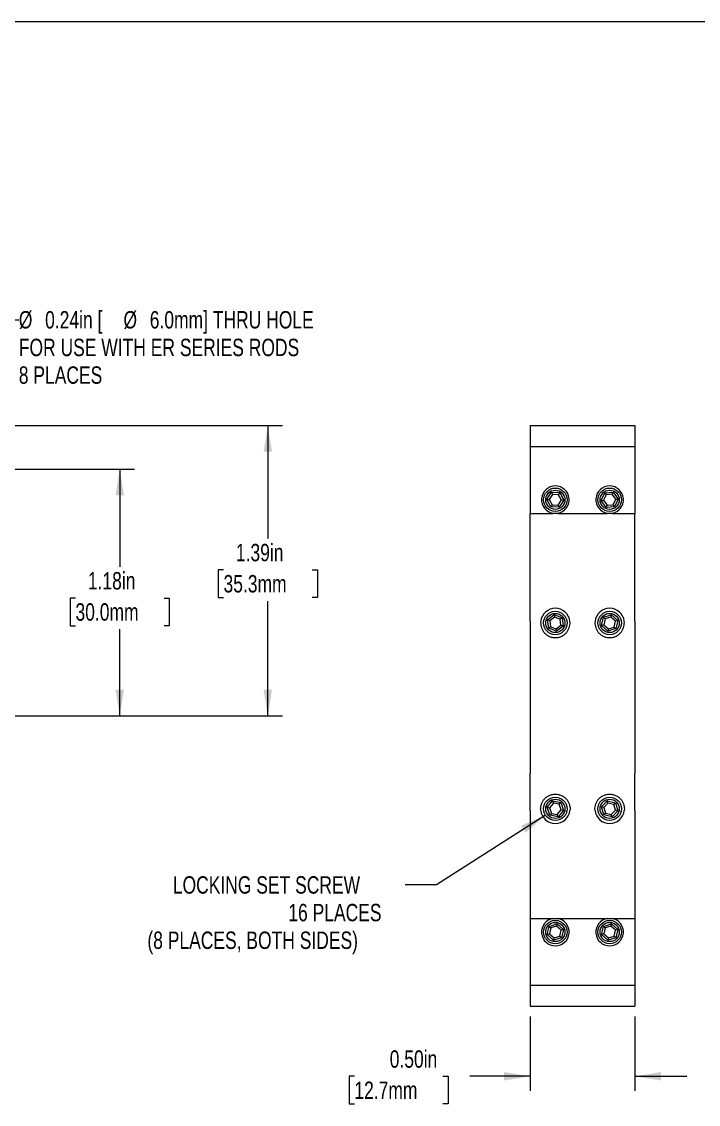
# Model space of a CAD drawing. Header units: inches. Extents: x 0.1 to 10.9, y 0 to 8.5.
# Drawn here: x 5.5 to 8.74, y 3.27 to 8.45 of the extents above; entities that cross this region are included whole.
import ezdxf

# ---------------------------------------------------------------- set-up
doc = ezdxf.new("R2010")
doc.units = ezdxf.units.IN
doc.header["$MEASUREMENT"] = 0
doc.styles.add('SLDTEXTSTYLE0', font='TXT', dxfattribs={"width": 0.75})
doc.dimstyles.new('SLDDIMSTYLE0', dxfattribs={"dimtxt": 0.083333, "dimasz": 0.125, "dimexe": 0, "dimexo": 0.0625, "dimgap": 0.020833, "dimtad": 0, "dimtih": 1, "dimtoh": 1, "dimrnd": 1e-09, "dimzin": 12, "dimdsep": 46, "dimtxsty": 'SLDTEXTSTYLE0', "dimsah": 1, "dimcen": 0.09, "dimadec": 0, "dimazin": 3, "dimtfac": 1, "dimtofl": 0, "dimtmove": 0, "dimatfit": 3, "dimfxl": 1, "dimfrac": 2, "dimtolj": 1, "dimtzin": 12, "dimarcsym": 0})
doc.dimstyles.new('SLDDIMSTYLE2', dxfattribs={"dimtxt": 0.083333, "dimasz": 0.125, "dimexe": 0, "dimexo": 0.0625, "dimgap": 0.020833, "dimtad": 0, "dimtih": 1, "dimtoh": 1, "dimrnd": 1e-09, "dimzin": 12, "dimdsep": 46, "dimtxsty": 'SLDTEXTSTYLE0', "dimsah": 1, "dimcen": 0, "dimadec": 0, "dimazin": 3, "dimtfac": 1, "dimtofl": 0, "dimtmove": 0, "dimatfit": 3, "dimfxl": 1, "dimfrac": 2, "dimtolj": 1, "dimtzin": 12, "dimarcsym": 0})
doc.dimstyles.new('SLDDIMSTYLE3', dxfattribs={"dimtxt": 0.083333, "dimasz": 0.125, "dimexe": 0, "dimexo": 0.0625, "dimgap": 0.020833, "dimtad": 0, "dimtih": 1, "dimtoh": 1, "dimrnd": 1e-09, "dimzin": 0, "dimdsep": 46, "dimtxsty": 'SLDTEXTSTYLE0', "dimsah": 1, "dimcen": 0.09, "dimadec": 0, "dimazin": 0, "dimtfac": 1, "dimtmove": 0, "dimatfit": 0, "dimfxl": 1, "dimfrac": 2, "dimtolj": 1, "dimtzin": 12, "dimarcsym": 0})

# ---------------------------------------------------------------- blocks, each defined once
blk = doc.blocks.new('_D_10')
at = {"color": 7, "linetype": 'Continuous', "lineweight": 0}
for p, q in [((4.7587, 6.3072), (6.0428, 6.3072)), ((5.9728, 6.3072), (5.9728, 5.8398)), ((5.7609, 5.6905), (5.7355, 5.6905)), ((5.7355, 5.6905), (5.7355, 5.5581)), ((6.1846, 5.6905), (6.21, 5.6905)), ((6.21, 5.6905), (6.21, 5.5581)), ((5.7355, 5.5581), (5.7609, 5.5581)), ((6.21, 5.5581), (6.1846, 5.5581)), ((5.9728, 5.1261), (5.9728, 5.5412)), ((3.5776, 5.1261), (6.0428, 5.1261))]:
    blk.add_line(p, q, dxfattribs=at)
for points in [[(5.9728, 6.3072), (5.9528, 6.1822), (5.9928, 6.1822)], [(5.9728, 5.1261), (5.9928, 5.2511), (5.9528, 5.2511)]]:
    blk.add_solid(points, dxfattribs=at)
at = {"color": 7, "linetype": 'Continuous', "lineweight": 0, "char_height": 0.08333, "attachment_point": 1, "style": 'SLDTEXTSTYLE0'}
for s, insert in [('1.18in', (5.8201, 5.8148)), ('30.0mm', (5.7609, 5.6655))]:
    blk.add_mtext(s, dxfattribs=dict(at, insert=insert))
blk = doc.blocks.new('_D_11')
at = {"color": 7, "linetype": 'Continuous', "lineweight": 0}
for p, q in [((4.9176, 6.5161), (6.7514, 6.5161)), ((6.6814, 6.5161), (6.6814, 5.9749)), ((6.4695, 5.8256), (6.4442, 5.8256)), ((6.4442, 5.8256), (6.4442, 5.6932)), ((6.8933, 5.8256), (6.9187, 5.8256)), ((6.9187, 5.8256), (6.9187, 5.6932)), ((6.4442, 5.6932), (6.4695, 5.6932)), ((6.6814, 5.1261), (6.6814, 5.6763)), ((6.9187, 5.6932), (6.8933, 5.6932)), ((3.5776, 5.1261), (6.7514, 5.1261))]:
    blk.add_line(p, q, dxfattribs=at)
for points in [[(6.6814, 6.5161), (6.6614, 6.3911), (6.7014, 6.3911)], [(6.6814, 5.1261), (6.7014, 5.2511), (6.6614, 5.2511)]]:
    blk.add_solid(points, dxfattribs=at)
at = {"color": 7, "linetype": 'Continuous', "lineweight": 0, "char_height": 0.08333, "attachment_point": 1, "style": 'SLDTEXTSTYLE0'}
for s, insert in [('1.39in', (6.5287, 5.9499)), ('35.3mm', (6.4695, 5.8006))]:
    blk.add_mtext(s, dxfattribs=dict(at, insert=insert))
blk = doc.blocks.new('_D_12')
at = {"color": 7, "linetype": 'Continuous', "lineweight": 0}
for p, q in [((4.7404, 6.3931), (5.3397, 7.0234)), ((5.3397, 7.0234), (5.4897, 7.0234))]:
    blk.add_line(p, q, dxfattribs=at)
blk.add_solid([(4.7404, 6.3931), (4.841, 6.4699), (4.812, 6.4975)], dxfattribs=at)
at = {"color": 7, "linetype": 'Continuous', "lineweight": 0, "attachment_point": 1, "style": 'SLDTEXTSTYLE0'}
for s, insert, char_height in [('%%c', (5.4897, 7.0646), 0.08333), ('0.24in [', (5.6155, 7.0646), 0.08333), ('%%c', (5.9906, 7.0646), 0.08333), ('6.0mm] THRU HOLE', (6.1164, 7.0646), 0.083333), ('FOR USE WITH ER SERIES RODS', (5.4897, 6.9322), 0.083333), ('8 PLACES', (5.4897, 6.7998), 0.08333)]:
    blk.add_mtext(s, dxfattribs=dict(at, insert=insert, char_height=char_height))
blk = doc.blocks.new('_D_17')
at = {"color": 7, "linetype": 'Continuous', "lineweight": 0}
for p, q in [((7.9376, 3.6861), (7.9376, 3.3303)), ((8.4376, 3.6861), (8.4376, 3.3303)), ((7.0958, 3.4003), (7.0705, 3.4003)), ((7.0705, 3.4003), (7.0705, 3.2679)), ((7.5196, 3.4003), (7.5449, 3.4003)), ((7.5449, 3.4003), (7.5449, 3.2679)), ((7.9376, 3.4003), (7.6486, 3.4003)), ((8.4376, 3.4003), (8.6876, 3.4003)), ((7.0705, 3.2679), (7.0958, 3.2679)), ((7.5449, 3.2679), (7.5196, 3.2679))]:
    blk.add_line(p, q, dxfattribs=at)
for points in [[(7.9376, 3.4003), (7.8126, 3.4203), (7.8126, 3.3803)], [(8.4376, 3.4003), (8.5626, 3.3803), (8.5626, 3.4203)]]:
    blk.add_solid(points, dxfattribs=at)
at = {"color": 7, "linetype": 'Continuous', "lineweight": 0, "char_height": 0.08333, "attachment_point": 1, "style": 'SLDTEXTSTYLE0'}
for s, insert in [('0.50in', (7.2649, 3.5246)), ('12.7mm', (7.0958, 3.3753))]:
    blk.add_mtext(s, dxfattribs=dict(at, insert=insert))
blk = doc.blocks.new('_D_18')
at = {"color": 7, "linetype": 'Continuous', "lineweight": 0}
for p, q in [((8.0104, 4.651), (7.4882, 4.3172)), ((7.4882, 4.3172), (7.3382, 4.3172))]:
    blk.add_line(p, q, dxfattribs=at)
blk.add_solid([(8.0104, 4.651), (7.8943, 4.6005), (7.9159, 4.5668)], dxfattribs=at)
at = {"color": 7, "linetype": 'Continuous', "lineweight": 0, "attachment_point": 1, "style": 'SLDTEXTSTYLE0'}
for s, insert, char_height in [('LOCKING SET SCREW', (6.2269, 4.3584), 0.083333), ('16 PLACES', (6.7797, 4.226), 0.08333), ('(8 PLACES, BOTH SIDES)', (6.1051, 4.0935), 0.083333)]:
    blk.add_mtext(s, dxfattribs=dict(at, insert=insert, char_height=char_height))

msp = doc.modelspace()

# ---------------------------------------------------------------- linework, layer by layer
at = {"color": 7, "linetype": 'Continuous', "lineweight": 0}
for p, q in [((0.0622, 8.4506), (10.9445, 8.4506)), ((7.9376, 6.5161), (7.9376, 6.4161)), ((7.9376, 6.5161), (8.4376, 6.5161)), ((8.4376, 6.5161), (8.4376, 6.4161)), ((7.9376, 6.4161), (8.4376, 6.4161)), ((7.9376, 6.4161), (7.9376, 6.0961)), ((8.4376, 6.4161), (8.4376, 6.0961)), ((8.0172, 6.1627), (8.0388, 6.1969)), ((8.0442, 6.1867), (8.0288, 6.1623)), ((8.0388, 6.1969), (8.0792, 6.1953)), ((8.0388, 6.1969), (8.0442, 6.1867)), ((8.0731, 6.1855), (8.0442, 6.1867)), ((8.0792, 6.1953), (8.0731, 6.1855)), ((8.0865, 6.16), (8.0731, 6.1855)), ((8.0792, 6.1953), (8.098, 6.1595)), ((8.2774, 6.1575), (8.2944, 6.1942)), ((8.301, 6.1847), (8.2889, 6.1585)), ((8.2944, 6.1942), (8.3346, 6.1978)), ((8.2944, 6.1942), (8.301, 6.1847)), ((8.3298, 6.1873), (8.301, 6.1847)), ((8.3298, 6.1873), (8.3346, 6.1978)), ((8.3464, 6.1637), (8.3298, 6.1873)), ((8.3346, 6.1978), (8.3579, 6.1647)), ((8.036, 6.1269), (8.0172, 6.1627)), ((8.0172, 6.1627), (8.0288, 6.1623)), ((8.0288, 6.1623), (8.0422, 6.1367)), ((8.0422, 6.1367), (8.036, 6.1269)), ((8.0764, 6.1253), (8.036, 6.1269)), ((8.0422, 6.1367), (8.0711, 6.1356)), ((8.0711, 6.1356), (8.0865, 6.16)), ((8.0711, 6.1356), (8.0764, 6.1253)), ((8.098, 6.1595), (8.0764, 6.1253)), ((8.0865, 6.16), (8.098, 6.1595)), ((8.2774, 6.1575), (8.2889, 6.1585)), ((8.3006, 6.1245), (8.2774, 6.1575)), ((8.2889, 6.1585), (8.3055, 6.1349)), ((8.3006, 6.1245), (8.3055, 6.1349)), ((8.3409, 6.128), (8.3006, 6.1245)), ((8.3055, 6.1349), (8.3342, 6.1375)), ((8.3342, 6.1375), (8.3464, 6.1637)), ((8.3342, 6.1375), (8.3409, 6.128)), ((8.3579, 6.1647), (8.3409, 6.128)), ((8.3464, 6.1637), (8.3579, 6.1647)), ((7.9376, 5.5793), (7.9376, 6.0961)), ((7.9376, 6.0961), (8.0462, 6.0961)), ((8.0691, 6.0961), (8.3062, 6.0961)), ((8.3291, 6.0961), (8.4376, 6.0961)), ((8.4376, 5.5793), (8.4376, 6.0961)), ((8.0202, 5.5864), (8.0521, 5.6112)), ((8.0537, 5.5997), (8.0309, 5.582)), ((8.0521, 5.6112), (8.0896, 5.5959)), ((8.0521, 5.6112), (8.0537, 5.5997)), ((8.0804, 5.5888), (8.0537, 5.5997)), ((8.2878, 5.5984), (8.3263, 5.6106)), ((8.3263, 5.6106), (8.3238, 5.5993)), ((8.3263, 5.6106), (8.3561, 5.5833)), ((7.9376, 5.5793), (7.9376, 5.4026)), ((8.0257, 5.5463), (8.0202, 5.5864)), ((8.0309, 5.582), (8.0202, 5.5864)), ((8.0348, 5.5534), (8.0257, 5.5463)), ((8.0309, 5.582), (8.0348, 5.5534)), ((8.0348, 5.5534), (8.0616, 5.5425)), ((8.0616, 5.5425), (8.0844, 5.5602)), ((8.0951, 5.5559), (8.0631, 5.5311)), ((8.0896, 5.5959), (8.0804, 5.5888)), ((8.0844, 5.5602), (8.0804, 5.5888)), ((8.0951, 5.5559), (8.0844, 5.5602)), ((8.0896, 5.5959), (8.0951, 5.5559)), ((8.2791, 5.5589), (8.2878, 5.5984)), ((8.2901, 5.5624), (8.2791, 5.5589)), ((8.309, 5.5316), (8.2791, 5.5589)), ((8.2878, 5.5984), (8.2963, 5.5906)), ((8.2963, 5.5906), (8.2901, 5.5624)), ((8.2901, 5.5624), (8.3114, 5.5429)), ((8.3238, 5.5993), (8.2963, 5.5906)), ((8.3114, 5.5429), (8.339, 5.5517)), ((8.3451, 5.5799), (8.3238, 5.5993)), ((8.339, 5.5517), (8.3451, 5.5799)), ((8.339, 5.5517), (8.3475, 5.5439)), ((8.3561, 5.5833), (8.3451, 5.5799)), ((8.3561, 5.5833), (8.3475, 5.5439)), ((8.4376, 5.5793), (8.4376, 5.4026)), ((8.0631, 5.5311), (8.0257, 5.5463)), ((8.0616, 5.5425), (8.0631, 5.5311)), ((8.3475, 5.5439), (8.309, 5.5316)), ((8.3114, 5.5429), (8.309, 5.5316)), ((7.9376, 5.4026), (7.9376, 4.8497)), ((8.4376, 5.4026), (8.4376, 4.8497)), ((7.9376, 4.6729), (7.9376, 4.8497)), ((8.4376, 4.6729), (8.4376, 4.8497)), ((8.018, 4.6889), (8.0445, 4.7193)), ((8.0445, 4.7193), (8.0842, 4.7116)), ((8.0483, 4.7084), (8.0445, 4.7193)), ((8.2784, 4.6908), (8.3064, 4.7199)), ((8.3064, 4.7199), (8.3456, 4.7102)), ((8.3096, 4.7088), (8.3064, 4.7199)), ((7.9376, 4.6729), (7.9376, 4.1561)), ((8.0311, 4.6506), (8.018, 4.6889)), ((8.018, 4.6889), (8.0293, 4.6866)), ((8.0483, 4.7084), (8.0293, 4.6866)), ((8.0293, 4.6866), (8.0387, 4.6593)), ((8.0766, 4.7029), (8.0483, 4.7084)), ((8.067, 4.6538), (8.086, 4.6756)), ((8.0973, 4.6734), (8.0708, 4.6429)), ((8.0766, 4.7029), (8.0842, 4.7116)), ((8.086, 4.6756), (8.0766, 4.7029)), ((8.0842, 4.7116), (8.0973, 4.6734)), ((8.086, 4.6756), (8.0973, 4.6734)), ((8.2896, 4.652), (8.2784, 4.6908)), ((8.2896, 4.688), (8.2784, 4.6908)), ((8.3096, 4.7088), (8.2896, 4.688)), ((8.2896, 4.688), (8.2976, 4.6603)), ((8.3376, 4.7019), (8.3096, 4.7088)), ((8.3256, 4.6534), (8.3457, 4.6742)), ((8.3569, 4.6714), (8.3289, 4.6423)), ((8.3376, 4.7019), (8.3456, 4.7102)), ((8.3457, 4.6742), (8.3376, 4.7019)), ((8.3456, 4.7102), (8.3569, 4.6714)), ((8.3569, 4.6714), (8.3457, 4.6742)), ((8.4376, 4.6729), (8.4376, 4.1561)), ((8.0311, 4.6506), (8.0387, 4.6593)), ((8.0708, 4.6429), (8.0311, 4.6506)), ((8.0387, 4.6593), (8.067, 4.6538)), ((8.0708, 4.6429), (8.067, 4.6538)), ((8.2896, 4.652), (8.2976, 4.6603)), ((8.3289, 4.6423), (8.2896, 4.652)), ((8.2976, 4.6603), (8.3256, 4.6534)), ((8.3289, 4.6423), (8.3256, 4.6534)), ((7.9376, 4.1561), (8.0462, 4.1561)), ((7.9376, 4.1561), (7.9376, 3.8361)), ((8.0691, 4.1561), (8.3062, 4.1561)), ((8.3291, 4.1561), (8.4376, 4.1561)), ((8.4376, 4.1561), (8.4376, 3.8361)), ((8.0191, 4.0789), (8.0278, 4.1184)), ((8.0278, 4.1184), (8.0663, 4.1306)), ((8.0278, 4.1184), (8.0363, 4.1106)), ((8.0363, 4.1106), (8.0301, 4.0824)), ((8.0638, 4.1193), (8.0363, 4.1106)), ((8.0663, 4.1306), (8.0638, 4.1193)), ((8.0851, 4.0999), (8.0638, 4.1193)), ((8.0663, 4.1306), (8.0961, 4.1033)), ((8.079, 4.0717), (8.0851, 4.0999)), ((8.0961, 4.1033), (8.0851, 4.0999)), ((8.0961, 4.1033), (8.0875, 4.0639)), ((8.2791, 4.0789), (8.2878, 4.1184)), ((8.2878, 4.1184), (8.3263, 4.1306)), ((8.2878, 4.1184), (8.2963, 4.1106)), ((8.2963, 4.1106), (8.2901, 4.0824)), ((8.3238, 4.1193), (8.2963, 4.1106)), ((8.3263, 4.1306), (8.3238, 4.1193)), ((8.3451, 4.0999), (8.3238, 4.1193)), ((8.3263, 4.1306), (8.3561, 4.1033)), ((8.339, 4.0717), (8.3451, 4.0999)), ((8.3561, 4.1033), (8.3451, 4.0999)), ((8.3561, 4.1033), (8.3475, 4.0639)), ((8.0301, 4.0824), (8.0191, 4.0789)), ((8.049, 4.0516), (8.0191, 4.0789)), ((8.0301, 4.0824), (8.0514, 4.0629)), ((8.0875, 4.0639), (8.049, 4.0516)), ((8.0514, 4.0629), (8.049, 4.0516)), ((8.0514, 4.0629), (8.079, 4.0717)), ((8.079, 4.0717), (8.0875, 4.0639)), ((8.2901, 4.0824), (8.2791, 4.0789)), ((8.309, 4.0516), (8.2791, 4.0789)), ((8.2901, 4.0824), (8.3114, 4.0629)), ((8.3475, 4.0639), (8.309, 4.0516)), ((8.3114, 4.0629), (8.309, 4.0516)), ((8.3114, 4.0629), (8.339, 4.0717)), ((8.339, 4.0717), (8.3475, 4.0639)), ((7.9376, 3.8361), (7.9376, 3.7361)), ((7.9376, 3.8361), (8.4376, 3.8361)), ((8.4376, 3.8361), (8.4376, 3.7361)), ((7.9376, 3.7361), (8.4376, 3.7361))]:
    msp.add_line(p, q, dxfattribs=at)
for centre, radius in [((8.0576, 6.1611), 0.056), ((8.0576, 6.1611), 0.046), ((8.3176, 6.1611), 0.056), ((8.3176, 6.1611), 0.046), ((8.0576, 5.5711), 0.056), ((8.0576, 5.5711), 0.046), ((8.3176, 5.5711), 0.056), ((8.3176, 5.5711), 0.046), ((8.0576, 4.6811), 0.056), ((8.0576, 4.6811), 0.046), ((8.3176, 4.6811), 0.056), ((8.3176, 4.6811), 0.046), ((8.0576, 4.0911), 0.056), ((8.0576, 4.0911), 0.046), ((8.3176, 4.0911), 0.056), ((8.3176, 4.0911), 0.046)]:
    msp.add_circle(centre, radius, dxfattribs=at)
for centre, radius, start, end in [((8.0576, 6.1611), 0.066, 279.9866, 260.0134), ((8.3176, 6.1611), 0.066, 279.9866, 260.0134), ((8.0576, 5.5711), 0.0703, 6.7163, 173.2837), ((8.3176, 5.5711), 0.0703, 6.7163, 173.2837), ((8.0576, 4.6811), 0.0703, 186.7163, 353.2837), ((8.3176, 4.6811), 0.0703, 186.7163, 353.2837), ((8.0576, 4.0911), 0.066, 99.9866, 80.0134), ((8.3176, 4.0911), 0.066, 99.9866, 80.0134)]:
    msp.add_arc(centre, radius, start, end, dxfattribs=at)
for points in [[(8.0691, 6.0961), (8.0614, 6.0954), (8.0538, 6.0954), (8.0462, 6.0961)], [(8.3291, 6.0961), (8.3214, 6.0954), (8.3138, 6.0954), (8.3062, 6.0961)], [(8.0462, 4.1561), (8.0538, 4.1568), (8.0614, 4.1568), (8.0691, 4.1561)], [(8.3062, 4.1561), (8.3138, 4.1568), (8.3214, 4.1568), (8.3291, 4.1561)]]:
    msp.add_open_spline(points, degree=3, dxfattribs=at)
for points in [[(7.9878, 5.5793), (7.9869, 5.5714), (7.9872, 5.5631), (7.9904, 5.55), (7.9919, 5.5456), (7.9959, 5.537), (7.9985, 5.5328), (8.0046, 5.5247), (8.0081, 5.5209), (8.0161, 5.5141), (8.0207, 5.5111), (8.0303, 5.5061), (8.0355, 5.5041), (8.0463, 5.5015), (8.0518, 5.5008), (8.063, 5.5008), (8.0686, 5.5014), (8.0794, 5.504), (8.0847, 5.506), (8.0944, 5.5109), (8.0989, 5.5139), (8.107, 5.5208), (8.1106, 5.5246), (8.1198, 5.5367), (8.1238, 5.5456), (8.128, 5.563), (8.1284, 5.5714), (8.1275, 5.5793)], [(8.2478, 5.5793), (8.2469, 5.5714), (8.2472, 5.5631), (8.2504, 5.55), (8.2519, 5.5456), (8.2559, 5.537), (8.2585, 5.5328), (8.2646, 5.5247), (8.2681, 5.5209), (8.2761, 5.5141), (8.2807, 5.5111), (8.2903, 5.5061), (8.2955, 5.5041), (8.3063, 5.5015), (8.3118, 5.5008), (8.323, 5.5008), (8.3286, 5.5014), (8.3394, 5.504), (8.3447, 5.506), (8.3544, 5.5109), (8.3589, 5.5139), (8.367, 5.5208), (8.3706, 5.5246), (8.3798, 5.5367), (8.3838, 5.5456), (8.388, 5.563), (8.3884, 5.5714), (8.3875, 5.5793)], [(7.9878, 4.6729), (7.9869, 4.6808), (7.9872, 4.6891), (7.9904, 4.7022), (7.9919, 4.7066), (7.9959, 4.7152), (7.9985, 4.7195), (8.0046, 4.7275), (8.0081, 4.7313), (8.0161, 4.7381), (8.0207, 4.7412), (8.0303, 4.7461), (8.0355, 4.7481), (8.0463, 4.7507), (8.0518, 4.7514), (8.063, 4.7514), (8.0686, 4.7508), (8.0794, 4.7482), (8.0847, 4.7462), (8.0944, 4.7413), (8.0989, 4.7383), (8.107, 4.7314), (8.1106, 4.7277), (8.1198, 4.7155), (8.1238, 4.7066), (8.128, 4.6892), (8.1284, 4.6808), (8.1275, 4.6729)], [(8.2478, 4.6729), (8.2469, 4.6808), (8.2472, 4.6891), (8.2504, 4.7022), (8.2519, 4.7066), (8.2559, 4.7152), (8.2585, 4.7195), (8.2646, 4.7275), (8.2681, 4.7313), (8.2761, 4.7381), (8.2807, 4.7412), (8.2903, 4.7461), (8.2955, 4.7481), (8.3063, 4.7507), (8.3118, 4.7514), (8.323, 4.7514), (8.3286, 4.7508), (8.3394, 4.7482), (8.3447, 4.7462), (8.3544, 4.7413), (8.3589, 4.7383), (8.367, 4.7314), (8.3706, 4.7277), (8.3798, 4.7155), (8.3838, 4.7066), (8.388, 4.6892), (8.3884, 4.6808), (8.3875, 4.6729)]]:
    msp.add_open_spline(points, degree=3, knots=[0, 0, 0, 0, 0.125, 0.125, 0.1875, 0.1875, 0.25, 0.25, 0.3125, 0.3125, 0.375, 0.375, 0.4375, 0.4375, 0.5, 0.5, 0.5625, 0.5625, 0.625, 0.625, 0.6875, 0.6875, 0.75, 0.75, 0.875, 0.875, 1, 1, 1, 1], dxfattribs=at)

# ---------------------------------------------------------------- dimensions: what is measured, and where the dimension line sits
for p1, p2, text, picture, middle in [((4.577, 6.2213), (4.7404, 6.3931), '%%c0.24in [%%c6.0mm] THRU HOLE\\PFOR USE WITH ER SERIES RODS\\P8 PLACES', '_D_12', (6.3078, 7.0234)), ((8.1048, 4.7113), (8.0104, 4.651), 'LOCKING SET SCREW\\P16 PLACES\\P(8 PLACES, BOTH SIDES)', '_D_18', (6.7216, 4.3172))]:
    dim = msp.add_diameter_dim_2p(p1=p1, p2=p2, text=text, dimstyle='SLDDIMSTYLE2', override={"dimpost": '<>'}, dxfattribs=at)
    dim.commit()
    dim.dimension.update_dxf_attribs({"geometry": picture, "text_midpoint": middle, "dimtype": 163})
for base, p2, picture, middle in [((6.6814, 6.5161), (4.7676, 6.5161), '_D_11', (6.6814, 5.8256)), ((5.9728, 6.3072), (4.7087, 6.3072), '_D_10', (5.9728, 5.6905))]:
    dim = msp.add_linear_dim(base=base, p1=(3.5276, 5.1261), p2=p2, angle=90, dimstyle='SLDDIMSTYLE0', dxfattribs=at)
    dim.commit()
    dim.dimension.update_dxf_attribs({"geometry": picture, "text_midpoint": middle, "dimtype": 160})
dim = msp.add_linear_dim(base=(8.4376, 3.4003), p1=(7.9376, 3.7361), p2=(8.4376, 3.7361), dimstyle='SLDDIMSTYLE3', dxfattribs=at)
dim.commit()
dim.dimension.update_dxf_attribs({"geometry": '_D_17', "text_midpoint": (7.3077, 3.4003), "dimtype": 160})

doc.saveas('drawing.dxf')
